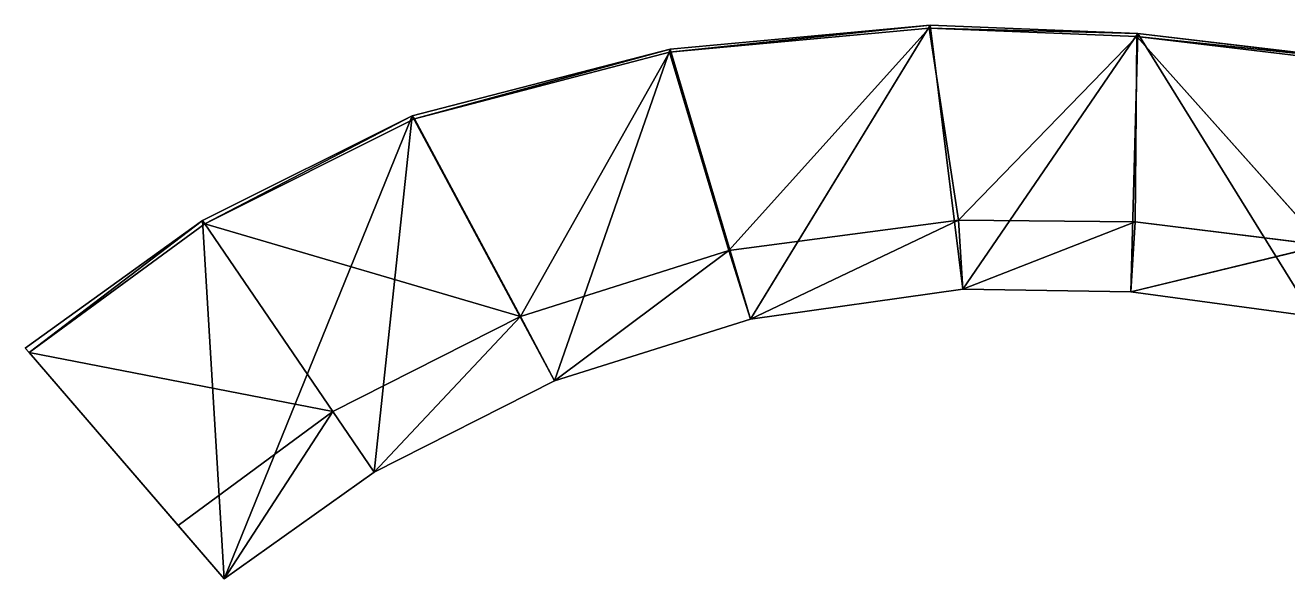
# Model space of a CAD drawing. Extents: x 183 to 971, y 50 to 582.
# Drawn here: x 183.5 to 572.4, y 411.2 to 581.7 of the extents above; entities that cross this region are included whole.
import ezdxf

# ---------------------------------------------------------------- set-up
doc = ezdxf.new("R2010")
doc.units = 0
doc.layers.get('0').update_dxf_attribs({"color": 13, "linetype": 'CONTINUOUS'})

msp = doc.modelspace()

# ---------------------------------------------------------------- linework, layer by layer
for p, q in [((381.94, 573.41, 18.03), (462.21, 581.66, 17.53)), ((461.96, 580.73, 21.76), (381.94, 573.41, 18.03)), ((462.21, 581.66, 17.53), (382.15, 574.35, 14.13)), ((382.15, 574.35, 10), (462.21, 581.66, 10)), ((382.15, 574.35, 14.13), (462.21, 581.66, 10)), ((400.24, 512.25, 101.61), (461.96, 580.73, 21.76)), ((462.21, 581.66, 10), (406.88, 491.12, 10)), ((462.21, 581.66, 17.53), (461.96, 580.73, 21.76)), ((461.96, 580.73, 21.76), (526.2, 579.14, 20.54)), ((470.97, 521.63, 103.81), (461.96, 580.73, 21.76)), ((461.96, 580.73, 21.76), (525.93, 578.25, 24.71)), ((526.2, 579.14, 20.54), (462.21, 581.66, 17.53)), ((462.21, 581.66, 17.53), (526.2, 579.14, 10)), ((526.2, 579.14, 10), (462.21, 581.66, 10)), ((462.21, 581.66, 10), (462.21, 581.66, 17.53)), ((462.21, 581.66, 10), (472.33, 500.39, 10)), ((525.93, 578.25, 24.71), (470.97, 521.63, 103.81)), ((526.2, 579.14, 10), (472.33, 500.39, 10)), ((526.2, 579.14, 10), (524.08, 499.56, 10)), ((525.36, 521.11, 104.44), (525.93, 578.25, 24.71)), ((525.93, 578.25, 24.71), (526.2, 579.14, 20.54)), ((525.93, 578.25, 24.71), (595.16, 570.95, 25.24)), ((525.93, 578.25, 24.71), (595.6, 569.87, 28.59)), ((583.34, 513.92, 105.87), (525.93, 578.25, 24.71)), ((595.16, 570.95, 25.24), (526.2, 579.14, 20.54)), ((526.2, 579.14, 20.54), (526.2, 579.14, 10)), ((526.2, 579.14, 10), (580.27, 492.02, 10)), ((526.2, 579.14, 10), (595.16, 570.95, 10)), ((526.2, 579.14, 20.54), (595.16, 570.95, 10)), ((382.15, 574.35, 14.13), (302.68, 553.82, 13.49)), ((302.68, 553.82, 10), (382.15, 574.35, 10)), ((302.68, 553.82, 13.49), (382.15, 574.35, 10)), ((303.39, 552.85, 16.98), (382.15, 574.35, 14.13)), ((381.94, 573.41, 18.03), (303.39, 552.85, 16.98)), ((381.94, 573.41, 18.03), (336, 492, 98.69)), ((382.15, 574.35, 10), (346.53, 472.16, 10)), ((382.15, 574.35, 14.13), (381.94, 573.41, 18.03)), ((381.94, 573.41, 18.03), (400.24, 512.25, 101.61)), ((382.15, 574.35, 10), (406.88, 491.12, 10)), ((382.15, 574.35, 10), (382.15, 574.35, 14.13)), ((302.68, 553.82, 13.49), (238.05, 521.55, 11.47)), ((238.05, 521.55, 10), (302.68, 553.82, 10)), ((238.05, 521.55, 11.47), (302.68, 553.82, 10)), ((238.79, 520.53, 15.04), (302.68, 553.82, 13.49)), ((303.39, 552.85, 16.98), (238.79, 520.53, 15.04)), ((302.68, 553.82, 10), (244.72, 411.22, 10)), ((302.68, 553.82, 10), (290.94, 444.05, 10)), ((302.68, 553.82, 13.49), (303.39, 552.85, 16.98)), ((302.68, 553.82, 10), (346.53, 472.16, 10)), ((302.68, 553.82, 10), (302.68, 553.82, 13.49)), ((336, 492, 98.69), (303.39, 552.85, 16.98)), ((238.05, 521.55, 11.47), (183.48, 482.27, 10)), ((238.05, 521.55, 10), (183.48, 482.27, 10)), ((238.05, 521.55, 11.47), (184.68, 480.87, 13.19)), ((238.05, 521.55, 10), (184.68, 480.87, 10)), ((238.79, 520.53, 15.04), (238.05, 521.55, 11.47)), ((238.05, 521.55, 11.47), (238.05, 521.55, 10)), ((238.05, 521.55, 10), (244.72, 411.22, 10)), ((400.24, 512.25, 101.61), (470.97, 521.63, 103.81)), ((470.97, 521.63, 103.81), (406.88, 491.12, 101.47)), ((472.33, 500.39, 103.07), (470.97, 521.63, 103.81)), ((470.97, 521.63, 103.81), (525.36, 521.11, 104.44)), ((184.68, 480.87, 13.19), (238.79, 520.53, 15.04)), ((278.22, 462.68, 95.61), (238.79, 520.53, 15.04)), ((238.79, 520.53, 15.04), (336, 492, 98.69)), ((525.36, 521.11, 104.44), (472.33, 500.39, 103.07)), ((524.08, 499.56, 103.91), (525.36, 521.11, 104.44)), ((583.34, 513.92, 105.87), (525.36, 521.11, 104.44)), ((524.08, 499.56, 103.91), (583.34, 513.92, 105.87)), ((336, 492, 98.69), (400.24, 512.25, 101.61)), ((346.53, 472.16, 99.03), (400.24, 512.25, 101.61)), ((400.24, 512.25, 101.61), (406.88, 491.12, 101.47)), ((406.88, 491.12, 101.47), (472.33, 500.39, 103.07)), ((472.33, 500.39, 10), (406.88, 491.12, 10)), ((472.33, 500.39, 103.07), (406.88, 491.12, 10)), ((472.33, 500.39, 103.07), (524.08, 499.56, 103.91)), ((524.08, 499.56, 10), (472.33, 500.39, 10)), ((524.08, 499.56, 103.91), (472.33, 500.39, 10)), ((472.33, 500.39, 103.07), (472.33, 500.39, 10)), ((524.08, 499.56, 103.91), (580.27, 492.02, 105.65)), ((580.27, 492.02, 10), (524.08, 499.56, 10)), ((524.08, 499.56, 10), (524.08, 499.56, 103.91)), ((580.27, 492.02, 105.65), (524.08, 499.56, 10)), ((336, 492, 98.69), (278.22, 462.68, 95.61)), ((336, 492, 98.69), (290.94, 444.05, 97.09)), ((346.53, 472.16, 99.03), (336, 492, 98.69)), ((346.53, 472.16, 99.03), (406.88, 491.12, 101.47)), ((406.88, 491.12, 10), (346.53, 472.16, 10)), ((406.88, 491.12, 101.47), (346.53, 472.16, 10)), ((406.88, 491.12, 10), (406.88, 491.12, 101.47)), ((183.48, 482.27, 10), (184.68, 480.87, 13.19)), ((183.48, 482.27, 10), (184.68, 480.87, 10)), ((278.22, 462.68, 95.61), (184.68, 480.87, 13.19)), ((184.68, 480.87, 13.19), (230.58, 427.62, 91.62)), ((184.68, 480.87, 10), (184.68, 480.87, 13.19)), ((244.72, 411.22, 10), (184.68, 480.87, 10)), ((230.58, 427.62, 91.62), (184.68, 480.87, 10)), ((290.94, 444.05, 97.09), (346.53, 472.16, 99.03)), ((346.53, 472.16, 10), (290.94, 444.05, 10)), ((346.53, 472.16, 99.03), (290.94, 444.05, 10)), ((346.53, 472.16, 10), (346.53, 472.16, 99.03)), ((278.22, 462.68, 95.61), (230.58, 427.62, 91.62)), ((244.72, 411.22, 94.27), (278.22, 462.68, 95.61)), ((278.22, 462.68, 95.61), (290.94, 444.05, 97.09)), ((290.94, 444.05, 10), (244.72, 411.22, 10)), ((290.94, 444.05, 97.09), (244.72, 411.22, 10)), ((290.94, 444.05, 97.09), (244.72, 411.22, 94.27)), ((290.94, 444.05, 97.09), (290.94, 444.05, 10)), ((230.58, 427.62, 91.62), (244.72, 411.22, 94.27)), ((230.58, 427.62, 91.62), (244.72, 411.22, 10)), ((244.72, 411.22, 94.27), (244.72, 411.22, 10))]:
    msp.add_line(p, q)

# ---------------------------------------------------------------- meshes
mesh = msp.add_polyface()
corners = [(381.94, 573.41, 18.03), (462.21, 581.66, 17.53), (382.15, 574.35, 14.13)]
mesh.append_faces([[corners[k] for k in face] for face in [(0, 1, 2)]])
mesh = msp.add_polyface()
corners = [(461.96, 580.73, 21.76), (462.21, 581.66, 17.53), (381.94, 573.41, 18.03)]
mesh.append_faces([[corners[k] for k in face] for face in [(0, 1, 2)]])
mesh = msp.add_polyface()
corners = [(400.24, 512.25, 101.61), (461.96, 580.73, 21.76), (381.94, 573.41, 18.03)]
mesh.append_faces([[corners[k] for k in face] for face in [(0, 1, 2)]])
mesh = msp.add_polyface()
corners = [(462.21, 581.66, 10), (406.88, 491.12, 10), (382.15, 574.35, 10)]
mesh.append_faces([[corners[k] for k in face] for face in [(0, 1, 2)]])
mesh = msp.add_polyface()
corners = [(382.15, 574.35, 14.13), (462.21, 581.66, 10), (382.15, 574.35, 10)]
mesh.append_faces([[corners[k] for k in face] for face in [(0, 1, 2)]])
mesh = msp.add_polyface()
corners = [(462.21, 581.66, 17.53), (462.21, 581.66, 10), (382.15, 574.35, 14.13)]
mesh.append_faces([[corners[k] for k in face] for face in [(0, 1, 2)]])
mesh = msp.add_polyface()
corners = [(470.97, 521.63, 103.81), (461.96, 580.73, 21.76), (400.24, 512.25, 101.61)]
mesh.append_faces([[corners[k] for k in face] for face in [(0, 1, 2)]])
mesh = msp.add_polyface()
corners = [(472.33, 500.39, 10), (406.88, 491.12, 10), (462.21, 581.66, 10)]
mesh.append_faces([[corners[k] for k in face] for face in [(0, 1, 2)]])
mesh = msp.add_polyface()
corners = [(461.96, 580.73, 21.76), (526.2, 579.14, 20.54), (462.21, 581.66, 17.53)]
mesh.append_faces([[corners[k] for k in face] for face in [(0, 1, 2)]])
mesh = msp.add_polyface()
corners = [(525.93, 578.25, 24.71), (526.2, 579.14, 20.54), (461.96, 580.73, 21.76)]
mesh.append_faces([[corners[k] for k in face] for face in [(0, 1, 2)]])
mesh = msp.add_polyface()
corners = [(470.97, 521.63, 103.81), (525.93, 578.25, 24.71), (461.96, 580.73, 21.76)]
mesh.append_faces([[corners[k] for k in face] for face in [(0, 1, 2)]])
mesh = msp.add_polyface()
corners = [(462.21, 581.66, 17.53), (526.2, 579.14, 10), (462.21, 581.66, 10)]
mesh.append_faces([[corners[k] for k in face] for face in [(0, 1, 2)]])
mesh = msp.add_polyface()
corners = [(526.2, 579.14, 20.54), (526.2, 579.14, 10), (462.21, 581.66, 17.53)]
mesh.append_faces([[corners[k] for k in face] for face in [(0, 1, 2)]])
mesh = msp.add_polyface()
corners = [(526.2, 579.14, 10), (472.33, 500.39, 10), (462.21, 581.66, 10)]
mesh.append_faces([[corners[k] for k in face] for face in [(0, 1, 2)]])
mesh = msp.add_polyface()
corners = [(525.36, 521.11, 104.44), (525.93, 578.25, 24.71), (470.97, 521.63, 103.81)]
mesh.append_faces([[corners[k] for k in face] for face in [(0, 1, 2)]])
mesh = msp.add_polyface()
corners = [(526.2, 579.14, 10), (524.08, 499.56, 10), (472.33, 500.39, 10)]
mesh.append_faces([[corners[k] for k in face] for face in [(0, 1, 2)]])
mesh = msp.add_polyface()
corners = [(580.27, 492.02, 10), (524.08, 499.56, 10), (526.2, 579.14, 10)]
mesh.append_faces([[corners[k] for k in face] for face in [(0, 1, 2)]])
mesh = msp.add_polyface()
corners = [(583.34, 513.92, 105.87), (525.93, 578.25, 24.71), (525.36, 521.11, 104.44)]
mesh.append_faces([[corners[k] for k in face] for face in [(0, 1, 2)]])
mesh = msp.add_polyface()
corners = [(595.16, 570.95, 25.24), (526.2, 579.14, 20.54), (525.93, 578.25, 24.71)]
mesh.append_faces([[corners[k] for k in face] for face in [(0, 1, 2)]])
mesh = msp.add_polyface()
corners = [(595.6, 569.87, 28.59), (595.16, 570.95, 25.24), (525.93, 578.25, 24.71)]
mesh.append_faces([[corners[k] for k in face] for face in [(0, 1, 2)]])
mesh = msp.add_polyface()
corners = [(583.34, 513.92, 105.87), (595.6, 569.87, 28.59), (525.93, 578.25, 24.71)]
mesh.append_faces([[corners[k] for k in face] for face in [(0, 1, 2)]])
mesh = msp.add_polyface()
corners = [(595.16, 570.95, 10), (580.27, 492.02, 10), (526.2, 579.14, 10)]
mesh.append_faces([[corners[k] for k in face] for face in [(0, 1, 2)]])
mesh = msp.add_polyface()
corners = [(526.2, 579.14, 20.54), (595.16, 570.95, 10), (526.2, 579.14, 10)]
mesh.append_faces([[corners[k] for k in face] for face in [(0, 1, 2)]])
mesh = msp.add_polyface()
corners = [(595.16, 570.95, 25.24), (595.16, 570.95, 10), (526.2, 579.14, 20.54)]
mesh.append_faces([[corners[k] for k in face] for face in [(0, 1, 2)]])
mesh = msp.add_polyface()
corners = [(303.39, 552.85, 16.98), (382.15, 574.35, 14.13), (302.68, 553.82, 13.49)]
mesh.append_faces([[corners[k] for k in face] for face in [(0, 1, 2)]])
mesh = msp.add_polyface()
corners = [(382.15, 574.35, 10), (346.53, 472.16, 10), (302.68, 553.82, 10)]
mesh.append_faces([[corners[k] for k in face] for face in [(0, 1, 2)]])
mesh = msp.add_polyface()
corners = [(302.68, 553.82, 13.49), (382.15, 574.35, 10), (302.68, 553.82, 10)]
mesh.append_faces([[corners[k] for k in face] for face in [(0, 1, 2)]])
mesh = msp.add_polyface()
corners = [(382.15, 574.35, 14.13), (382.15, 574.35, 10), (302.68, 553.82, 13.49)]
mesh.append_faces([[corners[k] for k in face] for face in [(0, 1, 2)]])
mesh = msp.add_polyface()
corners = [(381.94, 573.41, 18.03), (382.15, 574.35, 14.13), (303.39, 552.85, 16.98)]
mesh.append_faces([[corners[k] for k in face] for face in [(0, 1, 2)]])
mesh = msp.add_polyface()
corners = [(336, 492, 98.69), (381.94, 573.41, 18.03), (303.39, 552.85, 16.98)]
mesh.append_faces([[corners[k] for k in face] for face in [(0, 1, 2)]])
mesh = msp.add_polyface()
corners = [(400.24, 512.25, 101.61), (381.94, 573.41, 18.03), (336, 492, 98.69)]
mesh.append_faces([[corners[k] for k in face] for face in [(0, 1, 2)]])
mesh = msp.add_polyface()
corners = [(406.88, 491.12, 10), (346.53, 472.16, 10), (382.15, 574.35, 10)]
mesh.append_faces([[corners[k] for k in face] for face in [(0, 1, 2)]])
mesh = msp.add_polyface()
corners = [(238.79, 520.53, 15.04), (302.68, 553.82, 13.49), (238.05, 521.55, 11.47)]
mesh.append_faces([[corners[k] for k in face] for face in [(0, 1, 2)]])
mesh = msp.add_polyface()
corners = [(302.68, 553.82, 10), (244.72, 411.22, 10), (238.05, 521.55, 10)]
mesh.append_faces([[corners[k] for k in face] for face in [(0, 1, 2)]])
mesh = msp.add_polyface()
corners = [(238.05, 521.55, 11.47), (302.68, 553.82, 10), (238.05, 521.55, 10)]
mesh.append_faces([[corners[k] for k in face] for face in [(0, 1, 2)]])
mesh = msp.add_polyface()
corners = [(302.68, 553.82, 13.49), (302.68, 553.82, 10), (238.05, 521.55, 11.47)]
mesh.append_faces([[corners[k] for k in face] for face in [(0, 1, 2)]])
mesh = msp.add_polyface()
corners = [(303.39, 552.85, 16.98), (302.68, 553.82, 13.49), (238.79, 520.53, 15.04)]
mesh.append_faces([[corners[k] for k in face] for face in [(0, 1, 2)]])
mesh = msp.add_polyface()
corners = [(336, 492, 98.69), (303.39, 552.85, 16.98), (238.79, 520.53, 15.04)]
mesh.append_faces([[corners[k] for k in face] for face in [(0, 1, 2)]])
mesh = msp.add_polyface()
corners = [(302.68, 553.82, 10), (290.94, 444.05, 10), (244.72, 411.22, 10)]
mesh.append_faces([[corners[k] for k in face] for face in [(0, 1, 2)]])
mesh = msp.add_polyface()
corners = [(346.53, 472.16, 10), (290.94, 444.05, 10), (302.68, 553.82, 10)]
mesh.append_faces([[corners[k] for k in face] for face in [(0, 1, 2)]])
mesh = msp.add_polyface()
corners = [(184.68, 480.87, 13.19), (238.05, 521.55, 11.47), (183.48, 482.27, 10)]
mesh.append_faces([[corners[k] for k in face] for face in [(0, 1, 2)]])
mesh = msp.add_polyface()
corners = [(238.05, 521.55, 11.47), (238.05, 521.55, 10), (183.48, 482.27, 10)]
mesh.append_faces([[corners[k] for k in face] for face in [(0, 1, 2)]])
mesh = msp.add_polyface()
corners = [(238.05, 521.55, 10), (184.68, 480.87, 10), (183.48, 482.27, 10)]
mesh.append_faces([[corners[k] for k in face] for face in [(0, 1, 2)]])
mesh = msp.add_polyface()
corners = [(238.79, 520.53, 15.04), (238.05, 521.55, 11.47), (184.68, 480.87, 13.19)]
mesh.append_faces([[corners[k] for k in face] for face in [(0, 1, 2)]])
mesh = msp.add_polyface()
corners = [(244.72, 411.22, 10), (184.68, 480.87, 10), (238.05, 521.55, 10)]
mesh.append_faces([[corners[k] for k in face] for face in [(0, 1, 2)]])
mesh = msp.add_polyface()
corners = [(470.97, 521.63, 103.81), (400.24, 512.25, 101.61), (406.88, 491.12, 101.47)]
mesh.append_faces([[corners[k] for k in face] for face in [(0, 1, 2)]])
mesh = msp.add_polyface()
corners = [(472.33, 500.39, 103.07), (470.97, 521.63, 103.81), (406.88, 491.12, 101.47)]
mesh.append_faces([[corners[k] for k in face] for face in [(0, 1, 2)]])
mesh = msp.add_polyface()
corners = [(525.36, 521.11, 104.44), (470.97, 521.63, 103.81), (472.33, 500.39, 103.07)]
mesh.append_faces([[corners[k] for k in face] for face in [(0, 1, 2)]])
mesh = msp.add_polyface()
corners = [(278.22, 462.68, 95.61), (238.79, 520.53, 15.04), (184.68, 480.87, 13.19)]
mesh.append_faces([[corners[k] for k in face] for face in [(0, 1, 2)]])
mesh = msp.add_polyface()
corners = [(336, 492, 98.69), (238.79, 520.53, 15.04), (278.22, 462.68, 95.61)]
mesh.append_faces([[corners[k] for k in face] for face in [(0, 1, 2)]])
mesh = msp.add_polyface()
corners = [(525.36, 521.11, 104.44), (472.33, 500.39, 103.07), (524.08, 499.56, 103.91)]
mesh.append_faces([[corners[k] for k in face] for face in [(0, 1, 2)]])
mesh = msp.add_polyface()
corners = [(583.34, 513.92, 105.87), (525.36, 521.11, 104.44), (524.08, 499.56, 103.91)]
mesh.append_faces([[corners[k] for k in face] for face in [(0, 1, 2)]])
mesh = msp.add_polyface()
corners = [(583.34, 513.92, 105.87), (524.08, 499.56, 103.91), (580.27, 492.02, 105.65)]
mesh.append_faces([[corners[k] for k in face] for face in [(0, 1, 2)]])
mesh = msp.add_polyface()
corners = [(400.24, 512.25, 101.61), (336, 492, 98.69), (346.53, 472.16, 99.03)]
mesh.append_faces([[corners[k] for k in face] for face in [(0, 1, 2)]])
mesh = msp.add_polyface()
corners = [(406.88, 491.12, 101.47), (400.24, 512.25, 101.61), (346.53, 472.16, 99.03)]
mesh.append_faces([[corners[k] for k in face] for face in [(0, 1, 2)]])
mesh = msp.add_polyface()
corners = [(472.33, 500.39, 103.07), (406.88, 491.12, 10), (472.33, 500.39, 10)]
mesh.append_faces([[corners[k] for k in face] for face in [(0, 1, 2)]])
mesh = msp.add_polyface()
corners = [(472.33, 500.39, 103.07), (406.88, 491.12, 101.47), (406.88, 491.12, 10)]
mesh.append_faces([[corners[k] for k in face] for face in [(0, 1, 2)]])
mesh = msp.add_polyface()
corners = [(524.08, 499.56, 103.91), (472.33, 500.39, 10), (524.08, 499.56, 10)]
mesh.append_faces([[corners[k] for k in face] for face in [(0, 1, 2)]])
mesh = msp.add_polyface()
corners = [(524.08, 499.56, 103.91), (472.33, 500.39, 103.07), (472.33, 500.39, 10)]
mesh.append_faces([[corners[k] for k in face] for face in [(0, 1, 2)]])
mesh = msp.add_polyface()
corners = [(580.27, 492.02, 105.65), (524.08, 499.56, 10), (580.27, 492.02, 10)]
mesh.append_faces([[corners[k] for k in face] for face in [(0, 1, 2)]])
mesh = msp.add_polyface()
corners = [(580.27, 492.02, 105.65), (524.08, 499.56, 103.91), (524.08, 499.56, 10)]
mesh.append_faces([[corners[k] for k in face] for face in [(0, 1, 2)]])
mesh = msp.add_polyface()
corners = [(336, 492, 98.69), (278.22, 462.68, 95.61), (290.94, 444.05, 97.09)]
mesh.append_faces([[corners[k] for k in face] for face in [(0, 1, 2)]])
mesh = msp.add_polyface()
corners = [(346.53, 472.16, 99.03), (336, 492, 98.69), (290.94, 444.05, 97.09)]
mesh.append_faces([[corners[k] for k in face] for face in [(0, 1, 2)]])
mesh = msp.add_polyface()
corners = [(406.88, 491.12, 101.47), (346.53, 472.16, 10), (406.88, 491.12, 10)]
mesh.append_faces([[corners[k] for k in face] for face in [(0, 1, 2)]])
mesh = msp.add_polyface()
corners = [(406.88, 491.12, 101.47), (346.53, 472.16, 99.03), (346.53, 472.16, 10)]
mesh.append_faces([[corners[k] for k in face] for face in [(0, 1, 2)]])
mesh = msp.add_polyface()
corners = [(183.48, 482.27, 10), (184.68, 480.87, 10), (184.68, 480.87, 13.19)]
mesh.append_faces([[corners[k] for k in face] for face in [(0, 1, 2)]])
mesh = msp.add_polyface()
corners = [(278.22, 462.68, 95.61), (184.68, 480.87, 13.19), (230.58, 427.62, 91.62)]
mesh.append_faces([[corners[k] for k in face] for face in [(0, 1, 2)]])
mesh = msp.add_polyface()
corners = [(184.68, 480.87, 10), (244.72, 411.22, 10), (230.58, 427.62, 91.62)]
mesh.append_faces([[corners[k] for k in face] for face in [(0, 1, 2)]])
mesh = msp.add_polyface()
corners = [(184.68, 480.87, 10), (230.58, 427.62, 91.62), (184.68, 480.87, 13.19)]
mesh.append_faces([[corners[k] for k in face] for face in [(0, 1, 2)]])
mesh = msp.add_polyface()
corners = [(346.53, 472.16, 99.03), (290.94, 444.05, 10), (346.53, 472.16, 10)]
mesh.append_faces([[corners[k] for k in face] for face in [(0, 1, 2)]])
mesh = msp.add_polyface()
corners = [(346.53, 472.16, 99.03), (290.94, 444.05, 97.09), (290.94, 444.05, 10)]
mesh.append_faces([[corners[k] for k in face] for face in [(0, 1, 2)]])
mesh = msp.add_polyface()
corners = [(278.22, 462.68, 95.61), (230.58, 427.62, 91.62), (244.72, 411.22, 94.27)]
mesh.append_faces([[corners[k] for k in face] for face in [(0, 1, 2)]])
mesh = msp.add_polyface()
corners = [(290.94, 444.05, 97.09), (278.22, 462.68, 95.61), (244.72, 411.22, 94.27)]
mesh.append_faces([[corners[k] for k in face] for face in [(0, 1, 2)]])
mesh = msp.add_polyface()
corners = [(290.94, 444.05, 97.09), (244.72, 411.22, 10), (290.94, 444.05, 10)]
mesh.append_faces([[corners[k] for k in face] for face in [(0, 1, 2)]])
mesh = msp.add_polyface()
corners = [(290.94, 444.05, 97.09), (244.72, 411.22, 94.27), (244.72, 411.22, 10)]
mesh.append_faces([[corners[k] for k in face] for face in [(0, 1, 2)]])
mesh = msp.add_polyface()
corners = [(230.58, 427.62, 91.62), (244.72, 411.22, 10), (244.72, 411.22, 94.27)]
mesh.append_faces([[corners[k] for k in face] for face in [(0, 1, 2)]])

doc.saveas('drawing.dxf')
